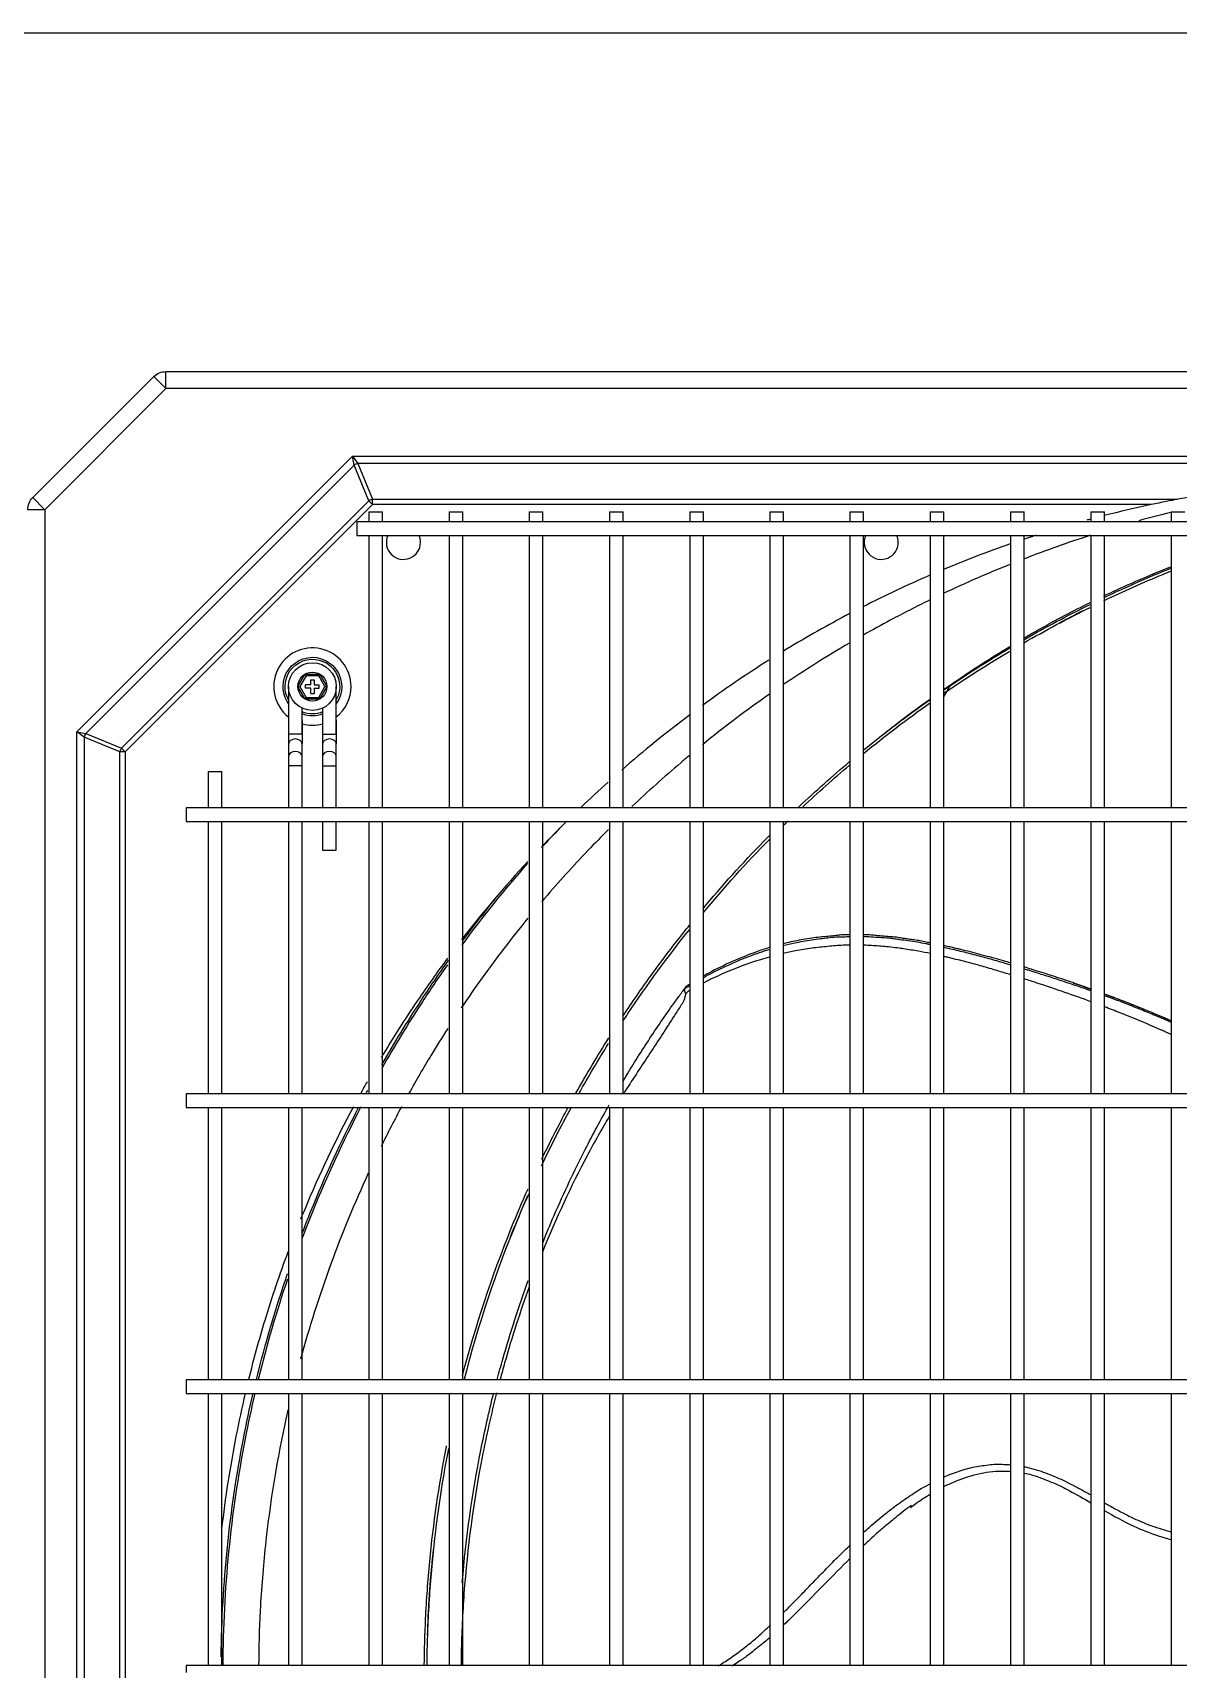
# Model space of a CAD drawing. Header units: millimetres. Extents: x 0 to 504600, y 0 to 118800.
# Drawn here: x 433207.4 to 433542.8, y 47719.1 to 48198.4 of the extents above; entities that cross this region are included whole.
import ezdxf

# ---------------------------------------------------------------- set-up
doc = ezdxf.new("R2010")
doc.units = ezdxf.units.MM
doc.header["$LTSCALE"] = 200
doc.layers.add('LG-AIRCON', color=240, linetype='Continuous')

# ---------------------------------------------------------------- blocks, each defined once
blk = doc.blocks.new('NEWUXB+UXA 1')
at = {"layer": 'LG-AIRCON', "color": 0}
for p, q in [((622.13, 724.84), (657.59, 760.29)), ((661.12, 756.76), (657.59, 760.29)), ((661.12, 761.76), (1512.56, 761.76)), ((661.12, 756.76), (661.12, 761.76)), ((661.12, 756.76), (625.67, 721.31)), ((1512.56, 756.76), (661.12, 756.76)), ((635.07, 656.24), (715.8, 736.96)), ((716.22, 734.39), (637.65, 655.81)), ((715.8, 736.96), (1457.64, 736.96)), ((716.22, 734.39), (715.8, 736.96)), ((715.8, 736.96), (717.32, 734.84)), ((720.56, 723.91), (716.22, 734.39)), ((717.32, 734.84), (721.66, 724.37)), ((1456.12, 734.84), (717.32, 734.84)), ((625.67, 721.31), (622.13, 724.84)), ((648.13, 651.47), (720.56, 723.91)), ((721.66, 722.81), (720.56, 723.91)), ((721.66, 724.37), (957.36, 724.37)), ((721.66, 722.81), (721.66, 724.37)), ((625.67, 721.31), (620.67, 721.31)), ((625.67, 721.31), (625.67, 40.21)), ((721.66, 722.81), (649.23, 650.37)), ((720.52, 720.67), (720.52, 717.75)), ((720.52, 720.67), (724.52, 720.67)), ((949.64, 722.81), (721.66, 722.81)), ((724.52, 717.75), (724.52, 720.67)), ((744.02, 720.67), (744.02, 717.75)), ((744.02, 720.67), (748.02, 720.67)), ((748.02, 717.75), (748.02, 720.67)), ((767.52, 720.67), (767.52, 717.75)), ((767.52, 720.67), (771.52, 720.67)), ((771.52, 717.75), (771.52, 720.67)), ((791.02, 720.67), (791.02, 717.75)), ((791.02, 720.67), (795.02, 720.67)), ((795.02, 717.75), (795.02, 720.67)), ((814.52, 720.67), (814.52, 717.75)), ((814.52, 720.67), (818.52, 720.67)), ((818.52, 717.75), (818.52, 720.67)), ((837.92, 720.67), (837.92, 717.75)), ((837.92, 720.67), (841.92, 720.67)), ((841.92, 717.75), (841.92, 720.67)), ((861.42, 720.67), (861.42, 717.75)), ((861.42, 720.67), (865.42, 720.67)), ((865.42, 717.75), (865.42, 720.67)), ((884.92, 720.67), (884.92, 717.75)), ((884.92, 720.67), (888.92, 720.67)), ((888.92, 717.75), (888.92, 720.67)), ((908.42, 720.67), (908.42, 717.75)), ((908.42, 720.67), (912.42, 720.67)), ((912.42, 717.75), (912.42, 720.67)), ((931.92, 720.67), (931.92, 717.75)), ((931.92, 720.67), (935.92, 720.67)), ((935.92, 717.75), (935.92, 720.67)), ((955.42, 720.67), (955.42, 717.75)), ((955.42, 720.67), (959.42, 720.67)), ((1456.43, 717.76), (717.01, 717.76)), ((717.01, 717.76), (717.01, 715.76)), ((717.01, 715.76), (717.01, 713.76)), ((717.01, 713.76), (1456.43, 713.76)), ((720.52, 713.76), (720.52, 634)), ((724.52, 634), (724.52, 713.76)), ((744.02, 713.76), (744.02, 634)), ((748.02, 634), (748.02, 713.76)), ((767.52, 713.76), (767.52, 634)), ((771.52, 634), (771.52, 713.76)), ((791.02, 713.76), (791.02, 634)), ((795.02, 634), (795.02, 713.76)), ((814.52, 713.76), (814.52, 634)), ((818.52, 634), (818.52, 713.76)), ((837.92, 713.76), (837.92, 634)), ((841.92, 634), (841.92, 713.76)), ((861.42, 713.76), (861.42, 634)), ((865.42, 634), (865.42, 713.76)), ((884.92, 713.76), (884.92, 634)), ((888.92, 634), (888.92, 713.76)), ((908.42, 713.76), (908.42, 634)), ((912.42, 634), (912.42, 713.76)), ((931.92, 713.76), (931.92, 634)), ((935.92, 634), (935.92, 713.76)), ((955.42, 713.76), (955.42, 634)), ((699.77, 669.51), (701.89, 673.19)), ((702.18, 672.69), (700.35, 669.51)), ((701.89, 673.19), (706.14, 673.19)), ((701.89, 673.19), (702.18, 672.69)), ((705.86, 672.69), (702.18, 672.69)), ((703.52, 670.01), (703.52, 671.51)), ((703.52, 671.51), (704.52, 671.51)), ((704.52, 671.51), (704.52, 670.01)), ((705.86, 672.69), (706.14, 673.19)), ((707.69, 669.51), (705.86, 672.69)), ((706.14, 673.19), (708.27, 669.51)), ((697.02, 669.51), (697.02, 655.58)), ((701.89, 665.83), (699.77, 669.51)), ((699.77, 669.51), (700.35, 669.51)), ((700.35, 669.51), (702.18, 666.33)), ((701.89, 665.83), (702.18, 666.33)), ((703.52, 670.01), (702.02, 670.01)), ((702.02, 669.01), (702.02, 670.01)), ((703.52, 669.01), (702.02, 669.01)), ((702.18, 666.33), (705.86, 666.33)), ((703.52, 667.51), (703.52, 669.01)), ((703.52, 667.51), (704.52, 667.51)), ((704.52, 670.01), (706.02, 670.01)), ((704.52, 669.01), (704.52, 667.51)), ((704.52, 669.01), (706.02, 669.01)), ((705.86, 666.33), (707.69, 669.51)), ((705.86, 666.33), (706.14, 665.83)), ((706.02, 669.01), (706.02, 670.01)), ((708.27, 669.51), (706.14, 665.83)), ((707.69, 669.51), (708.27, 669.51)), ((711.02, 655.58), (711.02, 669.51)), ((890.81, 669.97), (888.92, 666.62)), ((701.02, 655.58), (701.02, 663.18)), ((706.14, 665.83), (701.89, 665.83)), ((707.02, 663.18), (707.02, 655.58)), ((701.02, 659.58), (701.02, 652.75)), ((711.02, 659.58), (711.02, 652.75)), ((635.07, 105.28), (635.07, 656.24)), ((637.19, 654.71), (635.07, 656.24)), ((635.07, 656.24), (637.65, 655.81)), ((637.19, 654.71), (637.19, 106.81)), ((647.67, 650.37), (637.19, 654.71)), ((637.65, 655.81), (648.13, 651.47)), ((701.02, 655.58), (697.02, 655.58)), ((697.02, 655.58), (697.02, 652.75)), ((697.02, 652.75), (697.02, 649.09)), ((701.02, 649.09), (701.02, 652.75)), ((707.02, 655.58), (711.02, 655.58)), ((707.02, 655.58), (707.02, 652.75)), ((707.02, 652.75), (707.02, 649.09)), ((711.02, 649.09), (711.02, 652.75)), ((647.67, 111.14), (647.67, 650.37)), ((649.23, 650.37), (647.67, 650.37)), ((649.23, 650.37), (648.13, 651.47)), ((649.23, 650.37), (649.23, 111.14)), ((697.02, 649.09), (697.02, 646.26)), ((701.02, 646.26), (701.02, 649.09)), ((707.02, 649.09), (707.02, 646.26)), ((711.02, 646.26), (711.02, 649.09)), ((673.52, 644.67), (673.52, 634.01)), ((673.52, 644.67), (677.52, 644.67)), ((677.52, 634.01), (677.52, 644.67)), ((697.02, 646.26), (697.02, 634.01)), ((701.02, 646.26), (697.02, 646.26)), ((701.02, 634.01), (701.02, 646.26)), ((707.02, 646.26), (707.02, 634.01)), ((707.02, 646.26), (711.02, 646.26)), ((711.02, 634.01), (711.02, 646.26)), ((1506.43, 634.01), (667.01, 634.01)), ((667.01, 634.01), (667.01, 632.01)), ((667.01, 632.01), (667.01, 630.01)), ((667.01, 630.01), (1506.43, 630.01)), ((673.52, 630.01), (673.52, 550.26)), ((677.52, 550.26), (677.52, 630.01)), ((697.02, 630), (697.02, 550.25)), ((701.02, 550.25), (701.02, 630)), ((707.02, 630.01), (707.02, 621.56)), ((711.02, 621.56), (711.02, 630.01)), ((720.52, 630), (720.52, 550.26)), ((724.52, 550.26), (724.52, 630)), ((744.02, 630), (744.02, 550.26)), ((748.02, 550.26), (748.02, 630)), ((767.52, 630), (767.52, 550.26)), ((771.52, 550.26), (771.52, 630)), ((791.02, 630), (791.02, 550.26)), ((795.02, 550.26), (795.02, 630)), ((814.52, 630), (814.52, 550.26)), ((818.52, 550.26), (818.52, 630)), ((837.92, 630), (837.92, 550.26)), ((841.92, 550.26), (841.92, 630)), ((861.42, 630), (861.42, 550.26)), ((865.42, 550.26), (865.42, 630)), ((884.92, 630), (884.92, 550.26)), ((888.92, 550.26), (888.92, 630)), ((908.42, 630), (908.42, 550.26)), ((912.42, 550.26), (912.42, 630)), ((931.92, 630), (931.92, 550.26)), ((935.92, 550.26), (935.92, 630)), ((955.42, 630), (955.42, 550.26)), ((707.02, 621.56), (711.02, 621.56)), ((1506.43, 550.26), (667.01, 550.26)), ((667.01, 550.26), (667.01, 548.26)), ((667.01, 548.26), (667.01, 546.26)), ((667.01, 546.26), (1506.43, 546.26)), ((673.52, 546.26), (673.52, 466.51)), ((677.52, 466.51), (677.52, 546.26)), ((697.02, 546.25), (697.02, 466.5)), ((701.02, 466.5), (701.02, 546.25)), ((720.52, 546.25), (720.52, 466.5)), ((724.52, 466.5), (724.52, 546.25)), ((744.02, 546.25), (744.02, 466.5)), ((748.02, 466.5), (748.02, 546.25)), ((767.52, 546.25), (767.52, 466.5)), ((771.52, 466.5), (771.52, 546.25)), ((791.02, 546.25), (791.02, 466.5)), ((795.02, 466.5), (795.02, 546.25)), ((814.52, 546.25), (814.52, 466.5)), ((818.52, 466.5), (818.52, 546.25)), ((837.92, 546.25), (837.92, 466.5)), ((841.92, 466.5), (841.92, 546.25)), ((861.42, 546.25), (861.42, 466.5)), ((865.42, 466.5), (865.42, 546.25)), ((884.92, 546.25), (884.92, 466.5)), ((888.92, 466.5), (888.92, 546.25)), ((908.42, 546.25), (908.42, 466.5)), ((912.42, 466.5), (912.42, 546.25)), ((931.92, 546.25), (931.92, 466.5)), ((935.92, 466.5), (935.92, 546.25)), ((955.42, 546.25), (955.42, 466.5)), ((1506.43, 466.51), (667.01, 466.51)), ((667.01, 466.51), (667.01, 464.51)), ((667.01, 464.51), (667.01, 462.51)), ((667.01, 462.51), (1506.43, 462.51)), ((673.52, 462.51), (673.52, 382.76)), ((677.52, 382.76), (677.52, 462.51)), ((697.02, 462.5), (697.02, 382.75)), ((701.02, 382.75), (701.02, 462.5)), ((720.52, 462.51), (720.52, 382.76)), ((724.52, 382.76), (724.52, 462.51)), ((744.02, 462.51), (744.02, 382.76)), ((748.02, 382.76), (748.02, 462.51)), ((767.52, 462.51), (767.52, 382.76)), ((771.52, 382.76), (771.52, 462.51)), ((791.02, 462.51), (791.02, 382.76)), ((795.02, 382.76), (795.02, 462.51)), ((814.52, 462.51), (814.52, 382.76)), ((818.52, 382.76), (818.52, 462.51)), ((837.92, 462.51), (837.92, 382.76)), ((841.92, 382.76), (841.92, 462.51)), ((861.42, 462.51), (861.42, 382.76)), ((865.42, 382.76), (865.42, 462.51)), ((884.92, 462.51), (884.92, 382.76)), ((888.92, 382.76), (888.92, 462.51)), ((908.42, 462.51), (908.42, 382.76)), ((912.42, 382.76), (912.42, 462.51)), ((931.92, 462.51), (931.92, 382.76)), ((935.92, 382.76), (935.92, 462.51)), ((955.42, 462.51), (955.42, 382.76)), ((1506.43, 382.76), (667.01, 382.76)), ((667.01, 382.76), (667.01, 380.76))]:
    blk.add_line(p, q, dxfattribs=at)
for radius in [7, 4.25, 4.25]:
    blk.add_circle((704.02, 669.51), radius, dxfattribs=at)
at = {"layer": 'LG-AIRCON', "color": 0, "extrusion": (0, 0, -1)}
for centre, radius, start, end in [((-661.12, 756.76), 5, 45, 90), ((-625.67, 721.31), 5, 0, 45), ((-704.02, 669.51), 8.57, 0, 215.1899), ((-704.02, 669.51), 8, 0, 208.952), ((-704.02, 669.51), 8.57, 324.8044, 0), ((-704.02, 669.51), 8, 331.0424, 0), ((-704.02, 669.51), 8, 247.9724, 292.0217), ((-704.02, 669.51), 8.57, 249.4968, 290.4974)]:
    blk.add_arc(centre, radius, start, end, dxfattribs=at)
at = {"layer": 'LG-AIRCON', "color": 0}
for centre, radius, start, end in [((730.67, 711.76), 5, 156.4258, 0), ((730.67, 711.76), 5, 0, 23.5802), ((870.57, 711.76), 5, 156.4258, 0), ((870.57, 711.76), 5, 0, 23.5802), ((704.02, 669.51), 11.33, 0, 231.8456), ((704.02, 669.51), 11.33, 308.1488, 0), ((704.02, 669.51), 11.33, 254.6437, 285.3506)]:
    blk.add_arc(centre, radius, start, end, dxfattribs=at)
for centre, major_axis, ratio, start_param, end_param in [((717.32, 733.29), (2.03, 0.84), 0.678598, 1.296782, 1.844811), ((721.66, 722.81), (2.03, 0.84), 0.678598, 1.296782, 1.844811), ((638.75, 654.71), (0.84, 2.03), 0.678598, 1.296782, 1.844811), ((699.02, 652.75), (2, 0), 0.707107, 0, 3.141582), ((709.02, 652.75), (-2, 0), 0.707107, 3.141604, 6.283185), ((649.23, 650.37), (0.84, 2.03), 0.678598, 1.296782, 1.844811), ((699.02, 649.09), (2, 0), 0.707107, 0, 3.141582), ((709.02, 649.09), (-2, 0), 0.707107, 3.141604, 6.283185)]:
    blk.add_ellipse(centre, major_axis=major_axis, ratio=ratio, start_param=start_param, end_param=end_param, dxfattribs=at)
for points, knots in [([(1085.07, 730.45), (1074.35, 730.45), (1063.63, 730.45), (1042.19, 730.45), (1031.47, 730.49), (1010.02, 730.36), (999.37, 729.87), (978.22, 727.84), (967.7, 726.33), (957.36, 724.37)], [0, 0, 0, 0, 0.25, 0.25, 0.5, 0.5, 0.75, 0.75, 1, 1, 1, 1]), ([(935.73, 695.53), (940.47, 697.8), (946.98, 700.73), (953.58, 703.47), (955.33, 704.17)], [0, 0, 0, 0, 0.735727, 1, 1, 1, 1]), ([(935.74, 696.08), (938.38, 697.33), (944.81, 700.28), (951.38, 703.03), (955.27, 704.57)], [0, 0, 0, 0, 0.413153, 1, 1, 1, 1]), ([(935.74, 694.65), (941.44, 697.38), (947.97, 700.3), (954.59, 703.01), (955.37, 703.33)], [0, 0, 0, 0, 0.882646, 1, 1, 1, 1]), ([(861.2, 690.81), (860.81, 690.61), (860.42, 690.4), (853.82, 686.9), (847.72, 683.42), (841.73, 679.76)], [0, 0, 0, 0, 0.05912, 0.05912, 1, 1, 1, 1]), ([(884.71, 694.81), (880.84, 692.92), (874.34, 689.6), (867.93, 686.07), (865.32, 684.58)], [0, 0, 0, 0, 0.588683, 1, 1, 1, 1]), ([(912.26, 683.67), (913.8, 684.57), (920.14, 688.2), (926.67, 691.64), (931.7, 694.12)], [0, 0, 0, 0, 0.244637, 1, 1, 1, 1]), ([(888.8, 668.64), (889.82, 669.35), (896.08, 673.66), (902.59, 677.86), (908.18, 681.24)], [0, 0, 0, 0, 0.163792, 1, 1, 1, 1]), ([(888.91, 668.53), (888.96, 668.56), (895.25, 672.87), (901.69, 676.97), (908.22, 680.84)], [0, 0, 0, 0, 0.006834, 1, 1, 1, 1]), ([(888.81, 667.49), (890.09, 668.38), (896.44, 672.68), (902.94, 676.78), (908.21, 679.91)], [0, 0, 0, 0, 0.202397, 1, 1, 1, 1]), ([(814.29, 649.23), (813.49, 648.56), (807.78, 643.76), (802.23, 638.76), (797.56, 634.34)], [0, 0, 0, 0, 0.140351, 1, 1, 1, 1]), ([(790.69, 627.63), (788.66, 625.6), (782.28, 619.06), (775.82, 611.93), (771.45, 606.8), (771.15, 606.45)], [0, 0, 0, 0, 0.299608, 0.95235, 1, 1, 1, 1]), ([(818.29, 604.3), (823.92, 611.15), (830.45, 618.37), (837.28, 625.33), (837.83, 625.89)], [0, 0, 0, 0, 0.919412, 1, 1, 1, 1]), ([(767.13, 601.65), (764.76, 598.76), (757.99, 590.22), (751.61, 581.35), (747.61, 575.4)], [0, 0, 0, 0, 0.343732, 1, 1, 1, 1]), ([(794.92, 572.95), (797.59, 576.99), (803.59, 585.66), (810.28, 594.45), (814.16, 599.27), (814.47, 599.65)], [0, 0, 0, 0, 0.440433, 0.956163, 1, 1, 1, 1]), ([(794.92, 571.51), (795.42, 572.26), (801.51, 581.46), (808.05, 590.37), (814.39, 598.27)], [0, 0, 0, 0, 0.08182, 1, 1, 1, 1]), ([(841.79, 593.65), (842.93, 593.93), (845.67, 594.55), (849.36, 595.23), (852.64, 595.66), (855.03, 595.95), (856.91, 596.2), (858.44, 596.23), (859.81, 596.25), (860.8, 596.28), (861.39, 596.3)], [0, 0, 0, 0, 0.189584, 0.447317, 0.579619, 0.685788, 0.799819, 0.858698, 0.91611, 1, 1, 1, 1]), ([(861.41, 596.75), (861.17, 596.76), (860.65, 596.79), (859.7, 596.85), (858.46, 596.72), (856.83, 596.51), (855.06, 596.32), (852.99, 596.16), (850.78, 595.92), (848.35, 595.54), (845.89, 595.09), (843.72, 594.63), (842.39, 594.32), (841.85, 594.18)], [0, 0, 0, 0, 0.035227, 0.076198, 0.146127, 0.2149, 0.311532, 0.401862, 0.521092, 0.648153, 0.778693, 0.909823, 1, 1, 1, 1]), ([(865.41, 596.36), (865.77, 596.35), (866.89, 596.31), (868.77, 596.13), (871.05, 596.01), (873.01, 595.9), (874.62, 595.64), (876.36, 595.4), (878.52, 595.14), (881.12, 594.75), (883, 594.36), (884.19, 594.13), (884.6, 594.06), (884.84, 594.01), (884.93, 593.99)], [0, 0, 0, 0, 0.054776, 0.173369, 0.287928, 0.402412, 0.470581, 0.53763, 0.669358, 0.801948, 0.936542, 0.961476, 0.986316, 1, 1, 1, 1]), ([(884.95, 594.43), (884.41, 594.54), (883.27, 594.79), (881.56, 595.1), (879.83, 595.35), (878.2, 595.57), (876.88, 595.78), (875.87, 595.95), (874.86, 596.13), (873.63, 596.22), (872.12, 596.3), (870.65, 596.42), (869.12, 596.6), (867.65, 596.76), (866.38, 596.77), (865.65, 596.76), (865.43, 596.76)], [0, 0, 0, 0, 0.08446, 0.176629, 0.264484, 0.350261, 0.426297, 0.466946, 0.507498, 0.582256, 0.653111, 0.737321, 0.806024, 0.888492, 0.966184, 1, 1, 1, 1]), ([(743.59, 589.96), (740.58, 585.9), (737.65, 581.78), (731.1, 572.11), (727.53, 566.5), (724.13, 560.81)], [0, 0, 0, 0, 0.433341, 0.433341, 1, 1, 1, 1]), ([(837.78, 593.05), (836.45, 592.65), (833.03, 591.5), (827.35, 589.22), (822.21, 586.78), (819.16, 585.1), (818.38, 584.61)], [0, 0, 0, 0, 0.181912, 0.480052, 0.847521, 1, 1, 1, 1]), ([(818.41, 584.21), (818.47, 584.25), (820.24, 585.26), (824.6, 587.5), (830.16, 589.91), (834.88, 591.62), (836.82, 592.25), (837.79, 592.54)], [0, 0, 0, 0, 0.010582, 0.321113, 0.730476, 0.868185, 1, 1, 1, 1]), ([(837.81, 590.29), (836.92, 590.04), (832.11, 588.63), (825.68, 586.16), (820.43, 583.71), (818.62, 582.75), (818.5, 582.69)], [0, 0, 0, 0, 0.121266, 0.668621, 0.979814, 1, 1, 1, 1]), ([(861.4, 593.76), (860.75, 593.76), (859.34, 593.75), (857.17, 593.63), (854.12, 593.3), (850.11, 592.91), (845.75, 592.17), (842.99, 591.58), (841.8, 591.31)], [0, 0, 0, 0, 0.09395, 0.203638, 0.315795, 0.550433, 0.803029, 1, 1, 1, 1]), ([(884.98, 591.3), (883.82, 591.55), (881.92, 591.93), (879.29, 592.36), (877.24, 592.67), (875.05, 593), (872.11, 593.32), (869.03, 593.59), (866.6, 593.72), (865.64, 593.75), (865.41, 593.75)], [0, 0, 0, 0, 0.1808, 0.293517, 0.405944, 0.495664, 0.629909, 0.853203, 0.965022, 1, 1, 1, 1]), ([(888.94, 593.17), (889.77, 592.98), (891.35, 592.61), (893.68, 592.06), (896.67, 591.32), (899.65, 590.53), (902.61, 589.73), (904.83, 589.1), (906.78, 588.53), (908, 588.17), (908.48, 588.03)], [0, 0, 0, 0, 0.126783, 0.241423, 0.355835, 0.584275, 0.698035, 0.812172, 0.926337, 1, 1, 1, 1]), ([(908.43, 585.13), (908.18, 585.2), (907.21, 585.5), (905.52, 586.01), (902.63, 586.87), (897.55, 588.32), (892.75, 589.56), (889.38, 590.34), (888.94, 590.44)], [0, 0, 0, 0, 0.039194, 0.150797, 0.262751, 0.486275, 0.933521, 1, 1, 1, 1]), ([(908.43, 588.55), (907.76, 588.75), (906.17, 589.24), (903.64, 589.94), (900.87, 590.68), (898.07, 591.47), (895.96, 591.96), (894.53, 592.32), (893.61, 592.55), (892.44, 592.83), (891.03, 593.16), (889.87, 593.42), (889.17, 593.57), (888.95, 593.62)], [0, 0, 0, 0, 0.10459, 0.246966, 0.391127, 0.532434, 0.678968, 0.715286, 0.750993, 0.821695, 0.893543, 0.967312, 1, 1, 1, 1]), ([(743.55, 587.99), (741.04, 584.44), (738.6, 580.84), (732.06, 570.83), (728.09, 564.31), (724.34, 557.69)], [0, 0, 0, 0, 0.364709, 0.364709, 1, 1, 1, 1]), ([(724.36, 558.73), (727.94, 565.02), (731.72, 571.22), (738.34, 581.37), (741.08, 585.39), (743.91, 589.36)], [0, 0, 0, 0, 0.597904, 0.597904, 1, 1, 1, 1]), ([(932.25, 580.81), (931.55, 581.06), (930.1, 581.59), (927.8, 582.39), (925.3, 583.24), (923.1, 583.97), (921.32, 584.56), (919.56, 585.15), (917.32, 585.86), (914.79, 586.63), (913.17, 587.16), (912.45, 587.38)], [0, 0, 0, 0, 0.106636, 0.222153, 0.350225, 0.487307, 0.555402, 0.620328, 0.754292, 0.892522, 1, 1, 1, 1]), ([(912.45, 586.85), (912.84, 586.74), (914.65, 586.18), (917.16, 585.38), (919.99, 584.48), (922.76, 583.58), (925.51, 582.67), (928.23, 581.76), (930.14, 581.09), (931.39, 580.66), (931.96, 580.46)], [0, 0, 0, 0, 0.058131, 0.276801, 0.38489, 0.492081, 0.703222, 0.807686, 0.911908, 1, 1, 1, 1]), ([(794.97, 553.94), (796.09, 555.82), (799.59, 561.54), (804.31, 568.78), (808.73, 575.15), (810.84, 578.09), (811.84, 579.47), (812.34, 580.15), (812.73, 580.69), (812.98, 581.03), (813.1, 581.2)], [0, 0, 0, 0, 0.193011, 0.597473, 0.797642, 0.897669, 0.922678, 0.947762, 0.973571, 1, 1, 1, 1]), ([(813.11, 581.21), (813.08, 581.17), (813.02, 581.06), (812.96, 580.85), (812.94, 580.52), (813.03, 580.08), (813.23, 579.77), (813.33, 579.6)], [0, 0, 0, 0, 0.102402, 0.258465, 0.466849, 0.719753, 1, 1, 1, 1]), ([(814.41, 580.49), (814.28, 580.4), (813.91, 580.13), (813.57, 579.81), (813.33, 579.6)], [0, 0, 0, 0, 0.331104, 1, 1, 1, 1]), ([(931.95, 577.22), (929.42, 578.15), (924.17, 580.01), (917.67, 582.21), (913.69, 583.49), (912.46, 583.88)], [0, 0, 0, 0, 0.392077, 0.811574, 1, 1, 1, 1]), ([(926.78, 582.7), (926.84, 582.68), (928.18, 582.22), (929.91, 581.64), (931.57, 581.05), (931.97, 580.91)], [0, 0, 0, 0, 0.037508, 0.769532, 1, 1, 1, 1]), ([(813.33, 579.6), (813.25, 579.25), (813.08, 578.56), (812.83, 577.56), (812.37, 576.78), (811.42, 575.37), (809.44, 572.26), (805.26, 565.76), (800.45, 558.5), (796.59, 552.62), (795.18, 550.42), (795.01, 550.16)], [0, 0, 0, 0, 0.026574, 0.052398, 0.07684, 0.101042, 0.19778, 0.390665, 0.777166, 0.973059, 1, 1, 1, 1]), ([(935.93, 579.04), (936.66, 578.77), (938.65, 578.03), (941.37, 577.02), (943.53, 576.17), (944.61, 575.75), (945.31, 575.47), (946.54, 574.99), (948.29, 574.28), (950.71, 573.27), (952.96, 572.33), (954.64, 571.6), (955.29, 571.31), (955.44, 571.25)], [0, 0, 0, 0, 0.110249, 0.30429, 0.414663, 0.441856, 0.468899, 0.522804, 0.630661, 0.738484, 0.897586, 0.977321, 1, 1, 1, 1]), ([(955.44, 567.61), (954.99, 567.82), (954.07, 568.24), (952.68, 568.85), (950.81, 569.67), (948.46, 570.7), (945.6, 571.9), (942.21, 573.29), (939.01, 574.54), (936.75, 575.42), (935.97, 575.72), (935.95, 575.73)], [0, 0, 0, 0, 0.070882, 0.143029, 0.215353, 0.360694, 0.507284, 0.65552, 0.881297, 0.995844, 1, 1, 1, 1]), ([(935.96, 579.47), (936.7, 579.2), (938.61, 578.5), (941.12, 577.52), (943.5, 576.63), (945.26, 575.91), (946.41, 575.45), (946.97, 575.23)], [0, 0, 0, 0, 0.201233, 0.517282, 0.684527, 0.846819, 1, 1, 1, 1]), ([(955.51, 571.52), (955.28, 571.63), (954.28, 572.07), (951.7, 573.18), (948.6, 574.53), (945.43, 575.79), (942.24, 577.1), (939.07, 578.29), (936.73, 579.18), (936.01, 579.45)], [0, 0, 0, 0, 0.035831, 0.156082, 0.398998, 0.517715, 0.642232, 0.890087, 1, 1, 1, 1]), ([(951.42, 573.4), (952.4, 572.98), (953.75, 572.39), (955.09, 571.8), (955.46, 571.64)], [0, 0, 0, 0, 0.728195, 1, 1, 1, 1]), ([(743.63, 569.35), (741.98, 566.78), (738.09, 560.55), (734.4, 554.19), (732.3, 550.42)], [0, 0, 0, 0, 0.414801, 1, 1, 1, 1]), ([(716.02, 546.47), (710.77, 536.64), (706.02, 526.62), (701.36, 515.43), (700.96, 514.46), (700.57, 513.48)], [0, 0, 0, 0, 0.913297, 0.913297, 1, 1, 1, 1]), ([(771.45, 506.59), (772.53, 509.28), (776.47, 518.7), (782.96, 532.44), (788.55, 542.8), (790.93, 547)], [0, 0, 0, 0, 0.186332, 0.657199, 1, 1, 1, 1]), ([(700.96, 509.21), (701.79, 511.37), (702.63, 513.52), (707.72, 526.1), (712.44, 536.34), (717.65, 546.4)], [0, 0, 0, 0, 0.170364, 0.170364, 1, 1, 1, 1]), ([(718.21, 546.39), (712.98, 536.33), (708.25, 526.07), (702.97, 513.03), (701.95, 510.42), (700.96, 507.8)], [0, 0, 0, 0, 0.800942, 0.800942, 1, 1, 1, 1]), ([(771.18, 531.1), (772.87, 534.62), (775.42, 539.72), (778.1, 544.77), (778.96, 546.36)], [0, 0, 0, 0, 0.683795, 1, 1, 1, 1]), ([(791, 543.7), (788.77, 539.97), (781.73, 527.56), (775.34, 513.72), (771.37, 503.83)], [0, 0, 0, 0, 0.312726, 1, 1, 1, 1]), ([(747.97, 467.6), (751.78, 482.29), (757.86, 500.73), (765.46, 518.61), (767.17, 522.43)], [0, 0, 0, 0, 0.7847, 1, 1, 1, 1]), ([(748.51, 466.62), (752.61, 482.55), (758.67, 500.71), (766.18, 518.26), (767.25, 520.68)], [0, 0, 0, 0, 0.861751, 1, 1, 1, 1]), ([(760.65, 504.77), (762.14, 508.66), (763.71, 512.53), (765.9, 517.68), (766.46, 518.98), (767.03, 520.28)], [0, 0, 0, 0, 0.746113, 0.746113, 1, 1, 1, 1]), ([(696.86, 503.97), (694.39, 497.33), (692.12, 490.61), (688.34, 478.13), (686.75, 472.38), (685.32, 466.57)], [0, 0, 0, 0, 0.544759, 0.544759, 1, 1, 1, 1]), ([(758.14, 466.61), (758.67, 468.6), (761.38, 478.43), (764.5, 488.07), (767.24, 495.6)], [0, 0, 0, 0, 0.200915, 1, 1, 1, 1]), ([(767.49, 493.67), (764.86, 486.41), (761.95, 477.41), (759.41, 468.22), (758.98, 466.6)], [0, 0, 0, 0, 0.825164, 1, 1, 1, 1]), ([(677.29, 385.36), (677.56, 406.83), (679.74, 428.11), (684.69, 453.7), (685.64, 458.15), (686.68, 462.58)], [0, 0, 0, 0, 0.82465, 0.82465, 1, 1, 1, 1]), ([(684.34, 462.52), (683.36, 458.34), (682.46, 454.14), (679.88, 440.94), (678.48, 431.92), (677.44, 422.86)], [0, 0, 0, 0, 0.319336, 0.319336, 1, 1, 1, 1]), ([(687.19, 462.58), (686.16, 458.15), (685.2, 453.69), (680.07, 427.25), (677.88, 405.1), (677.76, 382.76)], [0, 0, 0, 0, 0.169928, 0.169928, 1, 1, 1, 1]), ([(757.95, 462.65), (756.36, 456.43), (752.04, 437.17), (748.63, 411.64), (747.65, 391.11), (747.55, 384.05), (747.54, 382.81)], [0, 0, 0, 0, 0.2424, 0.741303, 0.954514, 1, 1, 1, 1]), ([(747.91, 407.1), (748.98, 420.18), (751.61, 438.9), (755.72, 457.1), (757.12, 462.65)], [0, 0, 0, 0, 0.692036, 1, 1, 1, 1]), ([(696.83, 457.64), (696.69, 457.03), (693.78, 443.97), (690.59, 424.42), (688.64, 399.93), (688.31, 388.14), (688.27, 382.75)], [0, 0, 0, 0, 0.024613, 0.532098, 0.785841, 1, 1, 1, 1]), ([(736.78, 382.76), (736.82, 387.35), (737.11, 397.52), (738.64, 418.82), (741.08, 435.68), (743.27, 446.9), (743.32, 447.13)], [0, 0, 0, 0, 0.212529, 0.471395, 0.989128, 1, 1, 1, 1]), ([(737.58, 382.77), (737.6, 384.62), (737.68, 389.33), (738.07, 399.75), (739.48, 419.17), (741.87, 435.63), (743.95, 446.33)], [0, 0, 0, 0, 0.086966, 0.220942, 0.488894, 1, 1, 1, 1]), ([(888.78, 437.98), (889.37, 438.25), (890.72, 438.8), (892.86, 439.5), (895.08, 440.3), (897.35, 440.91), (899.67, 441.24), (901.94, 441.6), (904.22, 441.81), (906.38, 441.71), (907.78, 441.64), (908.41, 441.59)], [0, 0, 0, 0, 0.100623, 0.222543, 0.342161, 0.459725, 0.575101, 0.688288, 0.799557, 0.908969, 1, 1, 1, 1]), ([(912.44, 441.03), (912.44, 441.03), (912.92, 440.92), (914.33, 440.55), (916.67, 439.98), (918.89, 439.16), (920.63, 438.43), (922.35, 437.73), (924.48, 436.78), (926.4, 435.75), (927.83, 435.02), (929.03, 434.39), (930.4, 433.62), (931.46, 433.02), (931.94, 432.74)], [0, 0, 0, 0, 0.000307, 0.069625, 0.205797, 0.339553, 0.402552, 0.471291, 0.600394, 0.730439, 0.778613, 0.826604, 0.921935, 1, 1, 1, 1]), ([(888.89, 435.18), (889.42, 435.45), (891.99, 436.69), (896.91, 438.57), (902.81, 439.85), (906.75, 439.75), (908.19, 439.67), (908.42, 439.66)], [0, 0, 0, 0, 0.091078, 0.435961, 0.796088, 0.966556, 1, 1, 1, 1]), ([(912.44, 439.18), (913.9, 438.89), (916.36, 438.17), (919.6, 436.86), (922.59, 435.62), (926.67, 433.48), (929.84, 431.68), (931.93, 430.47)], [0, 0, 0, 0, 0.208732, 0.356653, 0.488303, 0.660296, 1, 1, 1, 1]), ([(865.39, 421.75), (865.95, 422.26), (867.27, 423.45), (869.41, 425.25), (872.13, 427.53), (874.79, 429.64), (877.48, 431.46), (879.58, 432.94), (881.73, 434.32), (883.53, 435.3), (884.58, 435.85), (884.88, 436.01)], [0, 0, 0, 0, 0.094024, 0.221201, 0.347613, 0.535124, 0.642971, 0.749438, 0.854421, 0.957762, 1, 1, 1, 1]), ([(879.1, 429.07), (879.63, 429.48), (881.51, 430.86), (883.48, 432.14), (884.92, 433)], [0, 0, 0, 0, 0.28577, 1, 1, 1, 1]), ([(879.45, 429.68), (879.43, 429.67), (879.01, 429.38), (877.76, 428.52), (875.84, 427), (873.45, 425.01), (870.88, 422.93), (868.15, 420.48), (866.32, 418.78), (865.39, 417.91)], [0, 0, 0, 0, 0.002858, 0.08431, 0.248695, 0.400985, 0.592605, 0.790616, 1, 1, 1, 1]), ([(935.88, 428.19), (938.71, 426.57), (943.72, 423.78), (950.37, 421.15), (954.06, 420.05), (955.4, 419.71)], [0, 0, 0, 0, 0.458843, 0.806234, 1, 1, 1, 1]), ([(935.91, 430.47), (936.39, 430.19), (937.96, 429.3), (940.08, 428.13), (942.29, 427), (943.9, 426.16), (945.53, 425.43), (947.15, 424.75), (948.74, 424.07), (950.87, 423.3), (953.01, 422.65), (954.7, 422.15), (955.32, 422.01), (955.4, 421.99)], [0, 0, 0, 0, 0.077204, 0.254342, 0.340841, 0.425858, 0.509543, 0.591788, 0.672639, 0.752568, 0.90997, 0.988258, 1, 1, 1, 1]), ([(842.06, 398.4), (842.88, 399.22), (844.9, 401.26), (848.13, 404.54), (851.72, 408.32), (855.44, 412.1), (858.56, 415.28), (860.58, 417.22), (861.31, 417.92), (861.4, 418)], [0, 0, 0, 0, 0.125555, 0.309825, 0.499209, 0.692755, 0.88888, 0.987499, 1, 1, 1, 1]), ([(737.73, 391.72), (737.96, 398.54), (738.43, 405.85), (739.14, 413.2), (739.19, 413.68)], [0, 0, 0, 0, 0.934872, 1, 1, 1, 1]), ([(861.42, 414.1), (858.92, 411.65), (854.11, 406.76), (848.72, 401.27), (845.14, 397.7), (843.52, 396.1), (842.46, 395.11), (842, 394.68)], [0, 0, 0, 0, 0.385626, 0.753213, 0.842552, 0.93214, 1, 1, 1, 1]), ([(822.87, 382.72), (823.28, 382.97), (824.82, 383.94), (826.93, 385.31), (829.14, 386.92), (830.79, 388.25), (832.5, 389.59), (834.8, 391.51), (836.64, 393.24), (837.96, 394.45), (838.16, 394.64)], [0, 0, 0, 0, 0.072486, 0.277886, 0.384285, 0.493359, 0.605285, 0.72008, 0.958112, 1, 1, 1, 1]), ([(838.03, 391.07), (837.48, 390.58), (836.29, 389.54), (834.55, 388.18), (832.81, 386.79), (831.45, 385.69), (830.25, 384.86), (829.07, 384.08), (827.95, 383.35), (827.12, 382.8), (826.87, 382.63)], [0, 0, 0, 0, 0.160418, 0.34085, 0.477073, 0.634956, 0.714856, 0.791565, 0.936605, 1, 1, 1, 1])]:
    blk.add_open_spline(points, degree=3, knots=knots, dxfattribs=at)
for points, degree in [([(957.36, 724.37), (956.26, 724.16), (955.16, 723.94), (954.05, 723.72)], 3), ([(949.64, 722.81), (944.99, 721.82), (940.39, 720.74), (935.81, 719.57)], 3), ([(955.3, 720.53), (952.2, 719.76), (949.1, 718.94), (946.02, 718.08)], 3), ([(954.05, 723.72), (952.58, 723.43), (951.11, 723.12), (949.64, 722.81)], 3), ([(931.8, 718.51), (931.44, 718.42), (931.09, 718.32), (930.74, 718.23)], 3), ([(908.33, 711.28), (901.74, 708.99), (895.22, 706.5), (888.78, 703.8)], 3), ([(931.82, 713.81), (925.25, 711.68), (918.73, 709.37), (912.28, 706.86)], 3), ([(915.98, 713.84), (914.78, 713.46), (913.58, 713.06), (912.39, 712.67)], 3), ([(908.31, 705.3), (901.71, 702.64), (895.17, 699.79), (888.72, 696.74)], 3), ([(884.83, 702.12), (878.21, 699.26), (871.67, 696.18), (865.2, 692.88)], 3), ([(912.24, 682.27), (918.63, 685.96), (925.14, 689.44), (931.76, 692.71)], 3), ([(912.28, 683.21), (918.64, 686.87), (925.13, 690.33), (931.73, 693.59)], 3), ([(929.63, 691.7), (927.3, 690.53), (924.99, 689.33), (922.69, 688.1)], 3), ([(861.24, 682.23), (854.63, 678.36), (848.14, 674.28), (841.78, 669.98)], 3), ([(837.64, 677.22), (831, 673.03), (824.51, 668.63), (818.28, 664.01)], 3), ([(837.89, 667.3), (831.14, 662.6), (824.55, 657.65), (818.23, 652.46)], 3), ([(865.29, 650.84), (871.61, 656), (878.11, 660.95), (884.79, 665.67)], 3), ([(865.41, 649.91), (871.67, 655.04), (878.12, 659.96), (884.72, 664.64)], 3), ([(868.5, 653.44), (873.7, 657.65), (879.09, 661.75), (884.68, 665.74)], 3), ([(814.42, 661.14), (807.61, 656.03), (801, 650.66), (794.58, 645.04)], 3), ([(846.45, 634.3), (851.3, 638.88), (856.29, 643.33), (861.41, 647.63)], 3), ([(847.59, 634.27), (852.04, 638.46), (856.61, 642.53), (861.28, 646.48)], 3), ([(790.61, 641.51), (787.95, 639.12), (785.33, 636.68), (782.75, 634.19)], 3), ([(776.41, 628.03), (774.63, 626.15), (772.87, 624.26), (771.13, 622.34)], 3), ([(778.51, 630.06), (776.02, 627.62), (773.58, 625.14), (771.18, 622.63)], 3), ([(841.83, 628.74), (842.31, 629.21), (842.79, 629.68), (843.28, 630.16)], 3), ([(818.43, 603.22), (824.54, 610.66), (831.04, 617.85), (837.84, 624.75)], 3), ([(767.12, 618.3), (760.31, 610.94), (753.84, 603.3), (747.72, 595.39)], 3), ([(767.04, 617.78), (760.26, 610.06), (753.83, 602.07), (747.75, 593.81)], 3), ([(747.95, 594.93), (751.06, 599.12), (754.25, 603.24), (757.54, 607.29)], 3), ([(813.12, 581.22), (813.51, 581.42), (813.91, 581.63), (814.35, 581.89)], 3), ([(813.12, 581.22), (813.52, 581.76)], 1), ([(814.48, 582.34), (814.16, 582.15), (813.84, 581.96), (813.53, 581.77)], 3), ([(781.19, 550.42), (784.26, 555.91), (787.48, 561.32), (790.84, 566.65)], 3), ([(782.09, 550.39), (784.85, 555.32), (787.73, 560.17), (790.72, 564.95)], 3), ([(720.04, 553.77), (719.42, 552.69), (718.82, 551.6), (718.22, 550.51)], 3), ([(719.77, 550.41), (719.92, 550.7), (720.08, 550.99), (720.23, 551.28)], 3), ([(730.14, 546.47), (728.07, 542.63), (726.06, 538.75), (724.14, 534.84)], 3), ([(771.14, 529.19), (773.88, 534.97), (776.78, 540.68), (779.84, 546.31)], 3), ([(720.39, 526.98), (712.3, 509.45), (705.64, 491.2), (700.54, 472.51)], 3), ([(766.35, 518.47), (766.72, 519.31), (767.09, 520.14), (767.47, 520.98)], 3), ([(687.64, 466.59), (690.21, 477.09), (693.25, 487.43), (696.75, 497.59)], 3), ([(696.71, 495.94), (693.45, 486.31), (690.59, 476.53), (688.15, 466.59)], 3), ([(737.9, 396.06), (738.22, 402.98), (738.75, 409.88), (739.48, 416.77)], 3)]:
    blk.add_open_spline(points, degree=degree, dxfattribs=at)

msp = doc.modelspace()

# ---------------------------------------------------------------- linework, layer by layer
at = {"layer": 'LG-AIRCON', "color": 8}
msp.add_lwpolyline([(431864.22, 48198.42), (434234.22, 48198.42), (434234.22, 47238.42), (431864.22, 47238.42)], close=True, dxfattribs=at)

# ---------------------------------------------------------------- block references
at = {"layer": 'LG-AIRCON', "color": 30}
msp.add_blockref('NEWUXB+UXA 1', (432585.24, 47337.41), dxfattribs=at)

doc.saveas('drawing.dxf')
